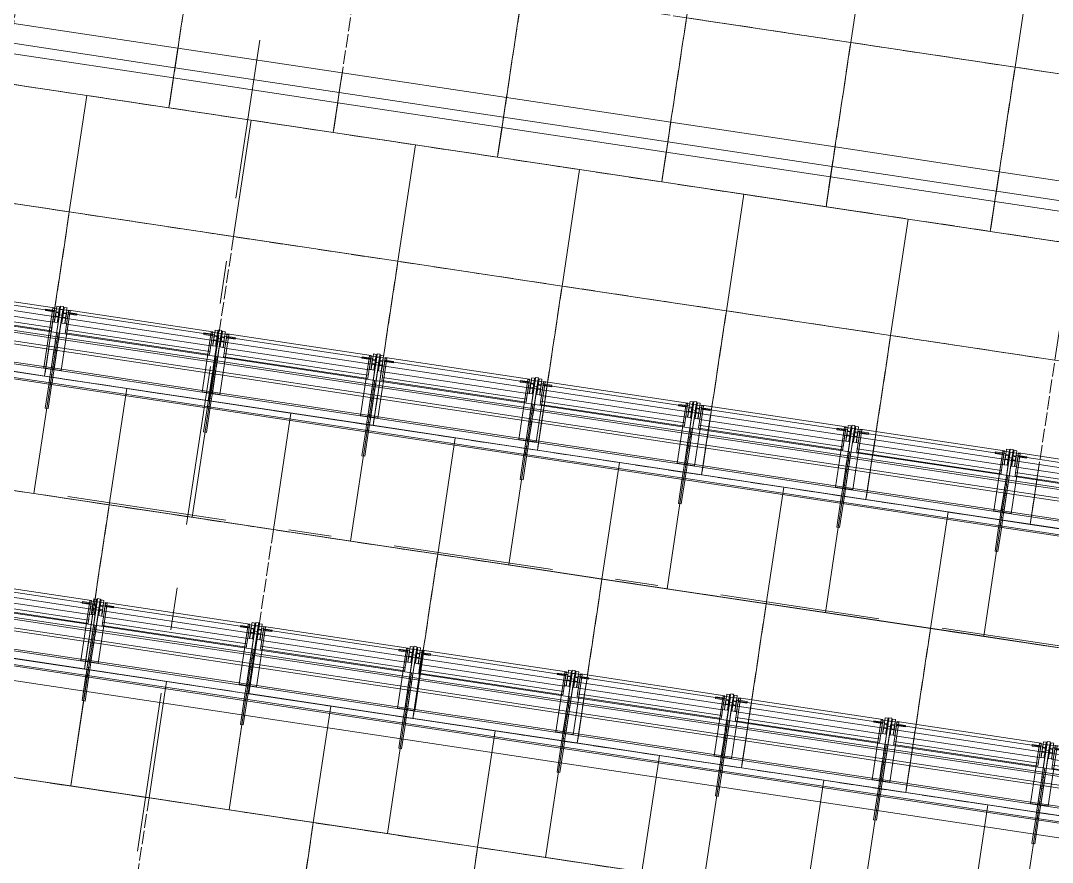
# Model space of a CAD drawing. Header units: millimetres. Extents: x -50172 to 90294, y -80883 to 25069.
# Drawn here: x -29832 to -26417, y -64301 to -61513 of the extents above; entities that cross this region are included whole.
import ezdxf
from ezdxf.enums import TextEntityAlignment as Align

# ---------------------------------------------------------------- set-up
doc = ezdxf.new("R2010")
doc.units = ezdxf.units.MM
doc.header["$MEASUREMENT"] = 0
doc.linetypes.add('Double Dashed', pattern=[1093.611073, 529.166651, -211.666656, 141.111112, -211.666656])
doc.linetypes.add('Hidden Line', pattern=[55, 45, -10])
for name, color, linetype in [('A-25-M_Wall_Ext', 7, 'Continuous'), ('New_A-05-M_Gross_Int_Plant', 7, 'Continuous'), ('New_A-15-MG_Structural_Grid_Phase_2', 7, 'Continuous'), ('New_A-20-M_Floor_Slab', 7, 'Continuous'), ('New_A-35-M_FFE_Fixed', 7, 'Continuous')]:
    doc.layers.add(name, color=color, linetype=linetype)
for name, color, linetype, lineweight in [('A-25-M_Wall_Ext_Pen_No__1', 7, 'Continuous', 13), ('New_A-20-M_Floor_Slab_Pen_No__89', 8, 'Continuous', 20), ('New_A-35-M_FFE_Fixed_Pen_No__1', 7, 'Continuous', 13), ('New_A-35-M_FFE_Fixed_Pen_No__101', 252, 'Continuous', 15), ('New_A-95-P_Drawing_Pen_No__1', 7, 'Continuous', 13), ('New_ArchiCAD Zone Stamps_Pen_No__6', 7, 'Continuous', 35)]:
    doc.layers.add(name, color=color, linetype=linetype, lineweight=lineweight)
for name, color, linetype, lineweight, true_color in [('A-25-M_Wall_Ext_Pen_No__107', 7, 'Continuous', 15, 0xa6a6a6), ('New_A-05-M_Gross_Int_Plant_Pen_No__74', 7, 'Continuous', 20, 0x606060), ('New_A-15-MG_Structural_Grid_Phase_2_Pen_No__222', 7, 'Continuous', 13, 0x65af33), ('New_A-35-M_FFE_Fixed_Pen_No__102', 7, 'Continuous', 15, 0xcccccc)]:
    doc.layers.add(name, color=color, linetype=linetype, lineweight=lineweight, true_color=true_color)
doc.styles.add('GENERATED_STYLE_1', font='')
doc.styles.add('GENERATED_STYLE_3', font='')
doc.styles.add('GENERATED_STYLE_4', font='')
doc.styles.get('GENERATED_STYLE_1').set_extended_font_data('Arial', bold=True)
doc.styles.get('GENERATED_STYLE_3').set_extended_font_data('Arial')
doc.styles.get('GENERATED_STYLE_4').set_extended_font_data('Swis721 BT')
pattern_1 = [(60, (0, 0), (-43.30127, 25), []), (120, (0, 0), (43.30127, 25), [])]

# ---------------------------------------------------------------- blocks, each defined once
blk = doc.blocks.new('Slab_34_1', base_point=(-25153.8, -63406.8))
at = {"layer": 'New_A-20-M_Floor_Slab_Pen_No__89', "linetype": 'Continuous', "flags": 128}
blk.add_lwpolyline([(-25153.8, -63406.8), (-33281.9, -62183.4), (-33690.9, -63121.2), (-25039, -64423.5)], close=True, dxfattribs=at)
blk = doc.blocks.new('Slab_35_1', base_point=(-25044.6, -64373.8))
at = {"layer": 'New_A-20-M_Floor_Slab_Pen_No__89', "linetype": 'Continuous', "flags": 128}
blk.add_lwpolyline([(-25044.6, -64373.8), (-33670.9, -63075.4), (-34079.9, -64013.3), (-24929.8, -65390.5)], close=True, dxfattribs=at)
blk = doc.blocks.new('VENTS__5_1', base_point=(-30958.5, -71277.4))
at = {"layer": 'New_A-05-M_Gross_Int_Plant_Pen_No__74', "linetype": 'Continuous'}
blk.add_arc((-26782.7, -43787.3), 28124.1, 246.43121, 336.44961, dxfattribs=at)
at = {"layer": 'New_ArchiCAD Zone Stamps_Pen_No__6'}
for tag, height, style, p in [('ROOM_NAME', 250, 'GENERATED_STYLE_1', (-31302.6, -70145.2)), ('zoneNameLine2', 250, 'GENERATED_STYLE_1', (-31491, -70577.3)), ('measuredAreaCode', 200, 'GENERATED_STYLE_3', (-31679.5, -70998)), ('DUMMY_649', 200, 'GENERATED_STYLE_3', (-31372.1, -71132.1)), ('DUMMY_650', 200, 'GENERATED_STYLE_3', (-30882.7, -71345.4)), ('DUMMY_651', 133.3, 'GENERATED_STYLE_3', (-30603.4, -71452))]:
    blk.add_attdef(tag, text='', height=height, rotation=336.4404, dxfattribs=dict(at, style=style)).set_placement(p, align=Align.TOP_LEFT)
blk = doc.blocks.new('Wall_351_1', base_point=(-38294.6, -69816.9))
at = {"layer": 'A-25-M_Wall_Ext_Pen_No__107', "linetype": 'Continuous', "lineweight": 0, "true_color": 0x535353}
for points in [[(-38161.1, -69523.8, 0.417286), (-920.9, -54882.6), (-922.8, -54881.8, -0.417285), (-38160.3, -69522)], [(-38224.1, -69662.2, 0.417299), (-781.4, -54943), (-783.3, -54942.2, -0.417299), (-38223.3, -69660.3)]]:
    blk.add_hatch(color=251, dxfattribs=at).paths.add_polyline_path(points)
at = {"layer": 'A-25-M_Wall_Ext_Pen_No__107', "linetype": 'Continuous'}
h = blk.add_hatch(dxfattribs=at)
h.set_pattern_fill('Plaster_0001', color=256, style=0, pattern_type=2)
h.set_pattern_definition([(201.458, (0, 0), (-63.3617, 161.19955), [0, -100]), (201.458, (-14.85, -98.89), (-63.3617, 161.19955), [0, -100])])
h.paths.add_polyline_path([(-38160.3, -69522, 0.417285), (-922.8, -54881.8), (-936.5, -54875.8, -0.417284), (-38154.1, -69508.4)])
h = blk.add_hatch(dxfattribs=at)
h.set_pattern_fill('Batt_Insulation_0001', color=256, style=0, pattern_type=2)
h.set_pattern_definition(pattern_1)
h.paths.add_polyline_path([(-38273, -69769.5, 0.41731), (-673.1, -54989.8), (-764.9, -54950.1, -0.417301), (-38231.6, -69678.5)])
h = blk.add_hatch(dxfattribs=at)
h.set_pattern_fill('Plywood_0001', color=256, style=0, pattern_type=2)
h.set_pattern_definition([(0, (0, 0), (0, 200), [])])
h.paths.add_polyline_path([(-38231.6, -69678.5, 0.417301), (-764.9, -54950.1), (-781.4, -54943, -0.417299), (-38224.1, -69662.2)])
h = blk.add_hatch(dxfattribs=at)
h.set_pattern_fill('Batt_Insulation_0001', color=256, style=0, pattern_type=2)
h.set_pattern_definition(pattern_1)
h.paths.add_polyline_path([(-38283.4, -69792.3, 0.417312), (-650.2, -54999.7), (-673.1, -54989.8, -0.41731), (-38273, -69769.5)])
blk.add_hatch(color=256, dxfattribs=at).paths.add_polyline_path([(-38294.6, -69816.9, 0.417314), (-625.4, -55010.5), (-650.2, -54999.7, -0.417312), (-38283.4, -69792.3)])
at = {"layer": 'A-25-M_Wall_Ext_Pen_No__1', "linetype": 'Continuous'}
for radius, start, end in [(28147.8, 246.16247, 336.76276), (28145.8, 246.16252, 336.76277), (28130.8, 246.16287, 336.76285), (28317.8, 246.15854, 336.76179), (28299.8, 246.15895, 336.76189), (28297.8, 246.159, 336.7619), (28417.8, 246.15624, 336.76122), (28469.8, 246.15506, 336.76093), (28442.8, 246.15567, 336.76108)]:
    blk.add_arc((-26785.3, -43777.2), radius, start, end, dxfattribs=at)
blk = doc.blocks.new('Standard grid marker_10')
at = {"layer": 'New_A-15-MG_Structural_Grid_Phase_2_Pen_No__222', "linetype": 'Double Dashed'}
blk.add_line((2590.6, 0), (19605, 0), dxfattribs=at)
at = {"layer": 'New_A-15-MG_Structural_Grid_Phase_2_Pen_No__222', "style": 'GENERATED_STYLE_4'}
for tag, p in [('AC_MarkerText_1_0', (-500, 43.4)), ('AC_MarkerText_1_1', (22695.6, 43.4))]:
    blk.add_attdef(tag, text='', height=350, rotation=255.0108, dxfattribs=at).set_placement(p, align=Align.MIDDLE_CENTER)
blk = doc.blocks.new('Standard grid marker_17')
at = {"layer": 'New_A-15-MG_Structural_Grid_Phase_2_Pen_No__222', "linetype": 'Double Dashed'}
for p, q in [((1714.6, 0), (6969.8, 0)), ((6969.8, 0), (8684.4, 0))]:
    blk.add_line(p, q, dxfattribs=at)
blk = doc.blocks.new('Standard grid marker_26')
at = {"layer": 'New_A-15-MG_Structural_Grid_Phase_2_Pen_No__222', "linetype": 'Double Dashed'}
blk.add_arc((0, 0), 27977.6, 0, 90.63597, dxfattribs=at)
at = {"layer": 'New_A-15-MG_Structural_Grid_Phase_2_Pen_No__222', "style": 'GENERATED_STYLE_4'}
blk.add_attdef('AC_MarkerText_1', text='', height=350, rotation=90.3066, dxfattribs=at).set_placement((-1326.2, 28008), align=Align.MIDDLE_CENTER)
blk = doc.blocks.new('Montpelier with surface')
at = {"layer": 'New_A-35-M_FFE_Fixed_Pen_No__1', "linetype": 'Continuous'}
for p, q in [((0, 534.8), (0, 4.8)), ((390, 534.8), (0, 534.8)), ((285, 539.6), (370, 539.6)), ((285, 530), (285, 539.6)), ((285, 530), (370, 530)), ((370, 539.6), (371, 539.6)), ((370, 530), (370, 539.6)), ((370, 4.8), (370, 534.8)), ((370, 534.8), (414.6, 534.8)), ((370, 530), (371, 530)), ((371, 539.6), (397.3, 539.6)), ((371, 530), (371, 539.6)), ((371, 530), (397.3, 530)), ((390, 4.8), (390, 534.8)), ((397.3, 530), (397.3, 539.6)), ((397.3, 539.6), (424.7, 539.6)), ((397.3, 530), (424.7, 530)), ((414.6, 534.8), (415.5, 534.8)), ((414.6, 4.8), (414.6, 534.8)), ((415.5, 534.8), (416.5, 534.8)), ((416, 539.1), (616, 539.1)), ((416, 539.1), (416, 505.4)), ((416.5, 534.8), (417.4, 534.8)), ((417.4, 534.8), (418.3, 534.8)), ((418.3, 534.8), (419, 534.8)), ((419, 534.8), (419.6, 534.8)), ((419.6, 534.8), (420, 534.8)), ((420, 534.8), (420.2, 534.8)), ((420.2, 4.8), (420.2, 534.8)), ((420.2, 534.8), (480, 534.8)), ((424.7, 530), (424.7, 539.6)), ((424.7, 539.6), (470.9, 539.6)), ((424.7, 530), (470.9, 530)), ((470.9, 539.6), (477.4, 539.6)), ((470.9, 530), (470.9, 539.6)), ((470.9, 530), (477.4, 530)), ((477.4, 539.6), (478.6, 539.6)), ((477.4, 530), (477.4, 539.6)), ((477.4, 530), (478.6, 530)), ((478.6, 539.6), (480.7, 539.6)), ((478.6, 530), (480.7, 530)), ((480, 534.8), (482.5, 534.8)), ((480, 4.8), (480, 534.8)), ((480.7, 539.6), (483.7, 539.6)), ((480.7, 530), (483.7, 530)), ((482.5, 534.8), (485.7, 534.8)), ((483.7, 539.6), (487.4, 539.6)), ((483.7, 530), (487.4, 530)), ((485.7, 534.8), (489.5, 534.8)), ((487.4, 539.6), (491.7, 539.6)), ((487.4, 530), (491.7, 530)), ((489.5, 534.8), (493.9, 534.8)), ((491.7, 539.6), (496.6, 539.6)), ((491.7, 530), (496.6, 530)), ((493.9, 534.8), (499, 534.8)), ((496.6, 539.6), (501.7, 539.6)), ((496.6, 530), (501.7, 530)), ((499, 534.8), (504.7, 534.8)), ((501.7, 539.6), (507.1, 539.6)), ((501.7, 530), (507.1, 530)), ((504.7, 534.8), (511, 534.8)), ((507.1, 539.6), (597.9, 539.6)), ((507.1, 530), (507.1, 539.6)), ((507.1, 530), (597.9, 530)), ((511, 534.8), (517.9, 534.8)), ((517.9, 534.8), (525.2, 534.8)), ((517.9, 4.8), (517.9, 534.8)), ((525.2, 534.8), (530.9, 534.8)), ((530.9, 534.8), (535, 534.8)), ((535, 534.8), (537.4, 534.8)), ((537.4, 534.8), (538.2, 534.8)), ((538.2, 4.8), (538.2, 534.8)), ((571.6, 527.1), (573.6, 527.1)), ((571.6, 527.1), (571.6, 517.7)), ((571.6, 517.7), (573.6, 517.7)), ((571.6, 517), (572.4, 517)), ((571.6, 517), (571.6, 511.2)), ((572.4, 517), (574.9, 517)), ((573.6, 527.1), (579.3, 527.1)), ((573.6, 517.7), (579.3, 517.7)), ((574.9, 517), (578.9, 517)), ((578.9, 517), (584, 517)), ((579.3, 527.1), (587.8, 527.1)), ((579.3, 517.7), (587.8, 517.7)), ((584, 517), (590.1, 517)), ((587.8, 527.1), (597.9, 527.1)), ((587.8, 517.7), (597.9, 517.7)), ((589.7, 530.3), (590.2, 530.3)), ((589.7, 530.3), (589.7, 517.7)), ((589.7, 517.7), (590.2, 517.7)), ((590.1, 517), (596.6, 517)), ((590.2, 530.3), (591.7, 530.3)), ((590.2, 517.7), (591.7, 517.7)), ((591.7, 530.3), (594, 530.3)), ((591.7, 517.7), (594, 517.7)), ((592.1, 530.3), (592.7, 530.3)), ((592.1, 530.3), (592.1, 517.7)), ((592.1, 517.7), (592.7, 517.7)), ((592.7, 530.3), (594.2, 530.3)), ((592.7, 517.7), (594.2, 517.7)), ((594, 530.3), (596.7, 530.3)), ((594, 517.7), (596.7, 517.7)), ((594.2, 530.3), (596.5, 530.3)), ((594.2, 517.7), (596.5, 517.7)), ((596.5, 530.3), (599.1, 530.3)), ((596.5, 517.7), (599.1, 517.7)), ((596.6, 517), (603.3, 517)), ((596.7, 530.3), (599.4, 530.3)), ((596.7, 517.7), (599.4, 517.7)), ((597.9, 539.6), (608.1, 539.6)), ((597.9, 530), (597.9, 539.6)), ((597.9, 530), (608.1, 530)), ((597.9, 527.1), (608, 527.1)), ((597.9, 517.7), (608, 517.7)), ((599.1, 530.3), (601.8, 530.3)), ((599.1, 517.7), (601.8, 517.7)), ((599.4, 530.3), (601.6, 530.3)), ((599.4, 517.7), (601.6, 517.7)), ((601.6, 530.3), (603.2, 530.3)), ((601.6, 517.7), (603.2, 517.7)), ((601.8, 530.3), (604.1, 530.3)), ((601.8, 517.7), (604.1, 517.7)), ((603.2, 530.3), (603.7, 530.3)), ((603.2, 517.7), (603.7, 517.7)), ((603.3, 517), (609.5, 517)), ((603.7, 530.3), (603.7, 517.7)), ((604.1, 530.3), (605.6, 530.3)), ((604.1, 517.7), (605.6, 517.7)), ((605.6, 530.3), (606.1, 530.3)), ((605.6, 517.7), (606.1, 517.7)), ((606.1, 530.3), (606.1, 517.7)), ((608, 527.1), (616.5, 527.1)), ((608, 517.7), (616.5, 517.7)), ((608.1, 539.6), (617, 539.6)), ((608.1, 530), (617, 530)), ((609.5, 517), (609.5, 511.2)), ((616, 539.1), (616, 505.4)), ((616.5, 527.1), (622.2, 527.1)), ((616.5, 517.7), (622.2, 517.7)), ((617, 539.6), (623.5, 539.6)), ((617, 530), (623.5, 530)), ((622.2, 527.1), (624.2, 527.1)), ((622.2, 517.7), (624.2, 517.7)), ((623.5, 539.6), (626.7, 539.6)), ((623.5, 530), (626.7, 530)), ((624.2, 527.1), (624.2, 517.7)), ((626.7, 530), (626.7, 539.6)), ((416, 505.4), (616, 505.4)), ((541.1, 28.4), (541.1, 511.2)), ((541.1, 511.2), (541.7, 511.2)), ((541.7, 511.2), (543.1, 511.2)), ((543.1, 511.2), (545.3, 511.2)), ((545.3, 511.2), (548.1, 511.2)), ((548.1, 511.2), (551.8, 511.2)), ((551.8, 511.2), (552.7, 511.2)), ((551.8, 28.4), (551.8, 511.2)), ((552.7, 511.2), (554.3, 511.2)), ((554.3, 511.2), (556.3, 511.2)), ((556.3, 511.2), (558.8, 511.2)), ((558.8, 511.2), (561.5, 511.2)), ((561.5, 511.2), (564.4, 511.2)), ((564.4, 511.2), (567.4, 511.2)), ((567.4, 511.2), (570.4, 511.2)), ((570.4, 511.2), (607, 511.2)), ((570.4, 28.4), (570.4, 511.2)), ((571.6, 511.2), (572.4, 511.2)), ((572.4, 511.2), (574.9, 511.2)), ((574.9, 511.2), (578.9, 511.2)), ((578.9, 511.2), (584, 511.2)), ((584, 511.2), (590.1, 511.2)), ((590.1, 511.2), (596.6, 511.2)), ((596.6, 511.2), (603.3, 511.2)), ((603.3, 511.2), (609.5, 511.2)), ((604.5, 511.2), (604.5, 482.3)), ((604.5, 511.2), (609.5, 511.2)), ((604.5, 482.3), (609.5, 482.3)), ((607, 511.2), (609.5, 511.2)), ((607, 28.4), (607, 511.2)), ((609.5, 511.2), (611.9, 511.2)), ((609.5, 511.2), (609.5, 482.3)), ((611.9, 511.2), (613.9, 511.2)), ((613.9, 511.2), (615.5, 511.2)), ((615.5, 511.2), (616.8, 511.2)), ((616.8, 511.2), (617.6, 511.2)), ((617.6, 511.2), (617.9, 511.2)), ((617.9, 28.4), (617.9, 511.2)), ((604.5, 28.4), (604.5, 57.3)), ((604.5, 57.3), (609.5, 57.3)), ((609.5, 28.4), (609.5, 57.3)), ((0, 4.8), (390, 4.8)), ((285, 9.6), (370, 9.6)), ((285, 0), (285, 9.6)), ((370, 9.6), (371, 9.6)), ((370, 0), (370, 9.6)), ((370, 4.8), (414.6, 4.8)), ((371, 9.6), (397.3, 9.6)), ((371, 0), (371, 9.6)), ((397.3, 9.6), (424.7, 9.6)), ((397.3, 0), (397.3, 9.6)), ((414.6, 4.8), (415.5, 4.8)), ((415.5, 4.8), (416.5, 4.8)), ((416, 0), (416, 33.7)), ((416, 33.7), (616, 33.7)), ((416.5, 4.8), (417.4, 4.8)), ((417.4, 4.8), (418.3, 4.8)), ((418.3, 4.8), (419, 4.8)), ((419, 4.8), (419.6, 4.8)), ((419.6, 4.8), (420, 4.8)), ((420, 4.8), (420.2, 4.8)), ((420.2, 4.8), (480, 4.8)), ((424.7, 9.6), (470.9, 9.6)), ((424.7, 0), (424.7, 9.6)), ((470.9, 9.6), (477.4, 9.6)), ((470.9, 0), (470.9, 9.6)), ((477.4, 9.6), (478.6, 9.6)), ((477.4, 0), (477.4, 9.6)), ((478.6, 9.6), (480.7, 9.6)), ((480, 4.8), (482.5, 4.8)), ((480.7, 9.6), (483.7, 9.6)), ((482.5, 4.8), (485.7, 4.8)), ((483.7, 9.6), (487.4, 9.6)), ((485.7, 4.8), (489.5, 4.8)), ((487.4, 9.6), (491.7, 9.6)), ((489.5, 4.8), (493.9, 4.8)), ((491.7, 9.6), (496.6, 9.6)), ((493.9, 4.8), (499, 4.8)), ((496.6, 9.6), (501.7, 9.6)), ((499, 4.8), (504.7, 4.8)), ((501.7, 9.6), (507.1, 9.6)), ((504.7, 4.8), (511, 4.8)), ((507.1, 9.6), (597.9, 9.6)), ((507.1, 0), (507.1, 9.6)), ((511, 4.8), (517.9, 4.8)), ((517.9, 4.8), (525.2, 4.8)), ((525.2, 4.8), (530.9, 4.8)), ((530.9, 4.8), (535, 4.8)), ((535, 4.8), (537.4, 4.8)), ((537.4, 4.8), (538.2, 4.8)), ((541.1, 28.4), (541.7, 28.4)), ((541.7, 28.4), (543.1, 28.4)), ((543.1, 28.4), (545.3, 28.4)), ((545.3, 28.4), (548.1, 28.4)), ((548.1, 28.4), (551.8, 28.4)), ((551.8, 28.4), (552.7, 28.4)), ((552.7, 28.4), (554.3, 28.4)), ((554.3, 28.4), (556.3, 28.4)), ((556.3, 28.4), (558.8, 28.4)), ((558.8, 28.4), (561.5, 28.4)), ((561.5, 28.4), (564.4, 28.4)), ((564.4, 28.4), (567.4, 28.4)), ((567.4, 28.4), (570.4, 28.4)), ((570.4, 28.4), (607, 28.4)), ((571.6, 22.6), (571.6, 28.4)), ((571.6, 28.4), (572.4, 28.4)), ((571.6, 22.6), (572.4, 22.6)), ((571.6, 21.9), (573.6, 21.9)), ((571.6, 12.5), (571.6, 21.9)), ((571.6, 12.5), (573.6, 12.5)), ((572.4, 28.4), (574.9, 28.4)), ((572.4, 22.6), (574.9, 22.6)), ((573.6, 21.9), (579.3, 21.9)), ((573.6, 12.5), (579.3, 12.5)), ((574.9, 28.4), (578.9, 28.4)), ((574.9, 22.6), (578.9, 22.6)), ((578.9, 28.4), (584, 28.4)), ((578.9, 22.6), (584, 22.6)), ((579.3, 21.9), (587.8, 21.9)), ((579.3, 12.5), (587.8, 12.5)), ((584, 28.4), (590.1, 28.4)), ((584, 22.6), (590.1, 22.6)), ((587.8, 21.9), (597.9, 21.9)), ((587.8, 12.5), (597.9, 12.5)), ((589.7, 9.3), (589.7, 21.9)), ((589.7, 21.9), (590.2, 21.9)), ((589.7, 9.3), (590.2, 9.3)), ((590.1, 28.4), (596.6, 28.4)), ((590.1, 22.6), (596.6, 22.6)), ((590.2, 21.9), (591.7, 21.9)), ((590.2, 9.3), (591.7, 9.3)), ((591.7, 21.9), (594, 21.9)), ((591.7, 9.3), (594, 9.3)), ((592.1, 9.3), (592.1, 21.9)), ((592.1, 21.9), (592.7, 21.9)), ((592.1, 9.3), (592.7, 9.3)), ((592.7, 21.9), (594.2, 21.9)), ((592.7, 9.3), (594.2, 9.3)), ((594, 21.9), (596.7, 21.9)), ((594, 9.3), (596.7, 9.3)), ((594.2, 21.9), (596.5, 21.9)), ((594.2, 9.3), (596.5, 9.3)), ((596.5, 21.9), (599.1, 21.9)), ((596.5, 9.3), (599.1, 9.3)), ((596.6, 28.4), (603.3, 28.4)), ((596.6, 22.6), (603.3, 22.6)), ((596.7, 21.9), (599.4, 21.9)), ((596.7, 9.3), (599.4, 9.3)), ((597.9, 21.9), (608, 21.9)), ((597.9, 12.5), (608, 12.5)), ((597.9, 9.6), (608.1, 9.6)), ((597.9, 0), (597.9, 9.6)), ((599.1, 21.9), (601.8, 21.9)), ((599.1, 9.3), (601.8, 9.3)), ((599.4, 21.9), (601.6, 21.9)), ((599.4, 9.3), (601.6, 9.3)), ((601.6, 21.9), (603.2, 21.9)), ((601.6, 9.3), (603.2, 9.3)), ((601.8, 21.9), (604.1, 21.9)), ((601.8, 9.3), (604.1, 9.3)), ((603.2, 21.9), (603.7, 21.9)), ((603.2, 9.3), (603.7, 9.3)), ((603.3, 28.4), (609.5, 28.4)), ((603.3, 22.6), (609.5, 22.6)), ((603.7, 9.3), (603.7, 21.9)), ((604.1, 21.9), (605.6, 21.9)), ((604.1, 9.3), (605.6, 9.3)), ((604.5, 28.4), (609.5, 28.4)), ((605.6, 21.9), (606.1, 21.9)), ((605.6, 9.3), (606.1, 9.3)), ((606.1, 9.3), (606.1, 21.9)), ((607, 28.4), (609.5, 28.4)), ((608, 21.9), (616.5, 21.9)), ((608, 12.5), (616.5, 12.5)), ((608.1, 9.6), (617, 9.6)), ((609.5, 22.6), (609.5, 28.4)), ((609.5, 28.4), (611.9, 28.4)), ((611.9, 28.4), (613.9, 28.4)), ((613.9, 28.4), (615.5, 28.4)), ((615.5, 28.4), (616.8, 28.4)), ((616, 0), (616, 33.7)), ((616.5, 21.9), (622.2, 21.9)), ((616.5, 12.5), (622.2, 12.5)), ((616.8, 28.4), (617.6, 28.4)), ((617, 9.6), (623.5, 9.6)), ((617.6, 28.4), (617.9, 28.4)), ((622.2, 21.9), (624.2, 21.9)), ((622.2, 12.5), (624.2, 12.5)), ((623.5, 9.6), (626.7, 9.6)), ((624.2, 12.5), (624.2, 21.9)), ((626.7, 0), (626.7, 9.6)), ((285, 0), (370, 0)), ((370, 0), (371, 0)), ((371, 0), (397.3, 0)), ((397.3, 0), (424.7, 0)), ((416, 0), (616, 0)), ((424.7, 0), (470.9, 0)), ((470.9, 0), (477.4, 0)), ((477.4, 0), (478.6, 0)), ((478.6, 0), (480.7, 0)), ((480.7, 0), (483.7, 0)), ((483.7, 0), (487.4, 0)), ((487.4, 0), (491.7, 0)), ((491.7, 0), (496.6, 0)), ((496.6, 0), (501.7, 0)), ((501.7, 0), (507.1, 0)), ((507.1, 0), (597.9, 0)), ((597.9, 0), (608.1, 0)), ((608.1, 0), (617, 0)), ((617, 0), (623.5, 0)), ((623.5, 0), (626.7, 0))]:
    blk.add_line(p, q, dxfattribs=at)

msp = doc.modelspace()

# ---------------------------------------------------------------- linework, layer by layer
at = {"layer": 'New_A-35-M_FFE_Fixed_Pen_No__1', "linetype": 'Continuous', "flags": 128}
for points in [[(-30025.1, -62649.3), (-29481.3, -62731.1), (-29539.3, -63116.8), (-30083.2, -63034.9)], [(-29481.3, -62731.1), (-28937.4, -62813), (-28995.4, -63198.7), (-29539.3, -63116.8)], [(-28393.5, -62894.9), (-28937.4, -62813), (-28995.4, -63198.7), (-28451.6, -63280.5)], [(-27849.7, -62976.7), (-28393.5, -62894.9), (-28451.6, -63280.5), (-27907.7, -63362.4)], [(-27305.8, -63058.6), (-27849.7, -62976.7), (-27907.7, -63362.4), (-27363.8, -63444.2)], [(-26761.9, -63140.4), (-27305.8, -63058.6), (-27363.8, -63444.2), (-26820, -63526.1)], [(-26218, -63222.3), (-26761.9, -63140.4), (-26820, -63526.1), (-26276.1, -63608)], [(-30165.1, -63578.8), (-29621.2, -63660.7), (-29591.4, -63462.9), (-30135.3, -63381)], [(-30145, -63445.9), (-30135.3, -63381), (-29591.4, -63462.9), (-29601.2, -63527.7)], [(-29621.2, -63660.7), (-29077.3, -63742.5), (-29047.5, -63544.8), (-29591.4, -63462.9)], [(-29601.2, -63527.7), (-29591.4, -63462.9), (-29047.5, -63544.8), (-29057.3, -63609.6)], [(-30165.1, -63578.8), (-30150.2, -63479.9), (-29606.3, -63561.8), (-29621.2, -63660.7)], [(-29621.2, -63660.7), (-29606.3, -63561.8), (-29062.4, -63643.6), (-29077.3, -63742.5)], [(-28533.4, -63824.4), (-29077.3, -63742.5), (-29047.5, -63544.8), (-28503.7, -63626.6)], [(-28513.4, -63691.5), (-28503.7, -63626.6), (-29047.5, -63544.8), (-29057.3, -63609.6)], [(-29893.1, -63619.7), (-29349.2, -63701.6), (-29407.3, -64087.3), (-29951.2, -64005.4)], [(-27989.6, -63906.3), (-28533.4, -63824.4), (-28503.7, -63626.6), (-27959.8, -63708.5)], [(-27969.5, -63773.3), (-27959.8, -63708.5), (-28503.7, -63626.6), (-28513.4, -63691.5)], [(-28533.4, -63824.4), (-28518.5, -63725.5), (-29062.4, -63643.6), (-29077.3, -63742.5)], [(-28805.4, -63783.5), (-29349.2, -63701.6), (-29407.3, -64087.3), (-28863.4, -64169.1)], [(-27989.6, -63906.3), (-27974.7, -63807.4), (-28518.5, -63725.5), (-28533.4, -63824.4)], [(-27445.7, -63988.1), (-27989.6, -63906.3), (-27959.8, -63708.5), (-27415.9, -63790.3)], [(-27425.7, -63855.2), (-27415.9, -63790.3), (-27959.8, -63708.5), (-27969.5, -63773.3)], [(-28261.5, -63865.3), (-28805.4, -63783.5), (-28863.4, -64169.1), (-28319.5, -64251)], [(-27445.7, -63988.1), (-27430.8, -63889.2), (-27974.7, -63807.4), (-27989.6, -63906.3)], [(-26901.8, -64070), (-27445.7, -63988.1), (-27415.9, -63790.3), (-26872, -63872.2)], [(-26881.8, -63937), (-26872, -63872.2), (-27415.9, -63790.3), (-27425.7, -63855.2)], [(-27717.6, -63947.2), (-28261.5, -63865.3), (-28319.5, -64251), (-27775.7, -64332.8)], [(-26357.9, -64151.8), (-26901.8, -64070), (-26872, -63872.2), (-26328.2, -63954.1)], [(-26337.9, -64018.9), (-26328.2, -63954.1), (-26872, -63872.2), (-26881.8, -63937)], [(-26901.8, -64070), (-26886.9, -63971.1), (-27430.8, -63889.2), (-27445.7, -63988.1)], [(-27173.7, -64029), (-27717.6, -63947.2), (-27775.7, -64332.8), (-27231.8, -64414.7)], [(-26357.9, -64151.8), (-26343.1, -64053), (-26886.9, -63971.1), (-26901.8, -64070)], [(-26629.9, -64110.9), (-27173.7, -64029), (-27231.8, -64414.7), (-26687.9, -64496.6)], [(-26629.9, -64110.9), (-26086, -64192.8), (-26144, -64578.4), (-26687.9, -64496.6)]]:
    msp.add_lwpolyline(points, close=True, dxfattribs=at)
at = {"layer": 'New_A-35-M_FFE_Fixed_Pen_No__101', "linetype": 'Hidden Line', "flags": 128}
for points in [[(-30165.1, -63578.8), (-30083.2, -63034.9), (-29539.3, -63116.8), (-29621.2, -63660.7)], [(-29621.2, -63660.7), (-29539.3, -63116.8), (-28995.4, -63198.7), (-29077.3, -63742.5)], [(-28533.4, -63824.4), (-28451.6, -63280.5), (-28995.4, -63198.7), (-29077.3, -63742.5)], [(-27989.6, -63906.3), (-27907.7, -63362.4), (-28451.6, -63280.5), (-28533.4, -63824.4)], [(-27445.7, -63988.1), (-27363.8, -63444.2), (-27907.7, -63362.4), (-27989.6, -63906.3)], [(-26901.8, -64070), (-26820, -63526.1), (-27363.8, -63444.2), (-27445.7, -63988.1)], [(-26357.9, -64151.8), (-26276.1, -63608), (-26820, -63526.1), (-26901.8, -64070)], [(-30033, -64549.3), (-29951.2, -64005.4), (-29407.3, -64087.3), (-29489.2, -64631.1)], [(-28945.3, -64713), (-28863.4, -64169.1), (-29407.3, -64087.3), (-29489.2, -64631.1)], [(-28401.4, -64794.9), (-28319.5, -64251), (-28863.4, -64169.1), (-28945.3, -64713)], [(-27857.5, -64876.7), (-27775.7, -64332.8), (-28319.5, -64251), (-28401.4, -64794.9)]]:
    msp.add_lwpolyline(points, close=True, dxfattribs=at)
at = {"layer": 'New_A-35-M_FFE_Fixed_Pen_No__102', "linetype": 'Continuous', "flags": 128}
for points in [[(-27026, -61199.5), (-27569.8, -61117.7), (-27627.9, -61503.3), (-27084, -61585.2)], [(-26482.1, -61281.4), (-27026, -61199.5), (-27084, -61585.2), (-26540.1, -61667)], [(-25938.2, -61363.3), (-26482.1, -61281.4), (-26540.1, -61667), (-25996.3, -61748.9)], [(-29885.2, -61719.8), (-29341.4, -61801.6), (-29311.6, -61603.8), (-29855.5, -61522)], [(-29865.2, -61586.8), (-29855.5, -61522), (-29311.6, -61603.8), (-29321.4, -61668.7)], [(-29885.2, -61719.8), (-29870.4, -61620.9), (-29326.5, -61702.7), (-29341.4, -61801.6)], [(-29341.4, -61801.6), (-28797.5, -61883.5), (-28767.7, -61685.7), (-29311.6, -61603.8)], [(-29321.4, -61668.7), (-29311.6, -61603.8), (-28767.7, -61685.7), (-28777.5, -61750.5)], [(-30157.2, -61678.8), (-29613.3, -61760.7), (-29671.3, -62146.3), (-30215.2, -62064.5)], [(-28253.6, -61965.3), (-28797.5, -61883.5), (-28767.7, -61685.7), (-28223.9, -61767.6)], [(-28233.6, -61832.4), (-28223.9, -61767.6), (-28767.7, -61685.7), (-28777.5, -61750.5)], [(-29341.4, -61801.6), (-29326.5, -61702.7), (-28782.6, -61784.6), (-28797.5, -61883.5)], [(-29613.3, -61760.7), (-29069.4, -61842.5), (-29127.5, -62228.2), (-29671.3, -62146.3)], [(-28253.6, -61965.3), (-28238.7, -61866.5), (-28782.6, -61784.6), (-28797.5, -61883.5)], [(-27709.7, -62047.2), (-28253.6, -61965.3), (-28223.9, -61767.6), (-27680, -61849.4)], [(-27689.7, -61914.3), (-27680, -61849.4), (-28223.9, -61767.6), (-28233.6, -61832.4)], [(-28525.6, -61924.4), (-29069.4, -61842.5), (-29127.5, -62228.2), (-28583.6, -62310.1)], [(-27165.9, -62129.1), (-27709.7, -62047.2), (-27680, -61849.4), (-27136.1, -61931.3)], [(-27145.9, -61996.1), (-27136.1, -61931.3), (-27680, -61849.4), (-27689.7, -61914.3)], [(-27709.7, -62047.2), (-27694.9, -61948.3), (-28238.7, -61866.5), (-28253.6, -61965.3)], [(-27981.7, -62006.3), (-28525.6, -61924.4), (-28583.6, -62310.1), (-28039.7, -62391.9)], [(-27165.9, -62129.1), (-27151, -62030.2), (-27694.9, -61948.3), (-27709.7, -62047.2)], [(-26622, -62210.9), (-27165.9, -62129.1), (-27136.1, -61931.3), (-26592.2, -62013.1)], [(-26602, -62078), (-26592.2, -62013.1), (-27136.1, -61931.3), (-27145.9, -61996.1)], [(-27437.8, -62088.1), (-27981.7, -62006.3), (-28039.7, -62391.9), (-27495.9, -62473.8)], [(-26622, -62210.9), (-26607.1, -62112), (-27151, -62030.2), (-27165.9, -62129.1)], [(-26078.1, -62292.8), (-26622, -62210.9), (-26592.2, -62013.1), (-26048.4, -62095)], [(-26058.1, -62159.8), (-26048.4, -62095), (-26592.2, -62013.1), (-26602, -62078)], [(-26893.9, -62170), (-27437.8, -62088.1), (-27495.9, -62473.8), (-26952, -62555.6)], [(-26078.1, -62292.8), (-26063.2, -62193.9), (-26607.1, -62112), (-26622, -62210.9)], [(-26350.1, -62251.8), (-26893.9, -62170), (-26952, -62555.6), (-26408.1, -62637.5)], [(-30297.1, -62608.4), (-29753.2, -62690.2), (-29723.4, -62492.4), (-30267.3, -62410.6)], [(-30277.1, -62475.4), (-30267.3, -62410.6), (-29723.4, -62492.4), (-29733.2, -62557.3)], [(-30297.1, -62608.4), (-30282.2, -62509.5), (-29738.3, -62591.3), (-29753.2, -62690.2)], [(-29753.2, -62690.2), (-29209.3, -62772.1), (-29179.6, -62574.3), (-29723.4, -62492.4)], [(-29733.2, -62557.3), (-29723.4, -62492.4), (-29179.6, -62574.3), (-29189.3, -62639.1)], [(-28665.5, -62853.9), (-29209.3, -62772.1), (-29179.6, -62574.3), (-28635.7, -62656.2)], [(-28645.5, -62721), (-28635.7, -62656.2), (-29179.6, -62574.3), (-29189.3, -62639.1)], [(-29753.2, -62690.2), (-29738.3, -62591.3), (-29194.5, -62673.2), (-29209.3, -62772.1)], [(-28665.5, -62853.9), (-28650.6, -62755), (-29194.5, -62673.2), (-29209.3, -62772.1)], [(-28121.6, -62935.8), (-28665.5, -62853.9), (-28635.7, -62656.2), (-28091.8, -62738)], [(-28101.6, -62802.9), (-28091.8, -62738), (-28635.7, -62656.2), (-28645.5, -62721)], [(-27577.7, -63017.7), (-28121.6, -62935.8), (-28091.8, -62738), (-27547.9, -62819.9)], [(-27557.7, -62884.7), (-27547.9, -62819.9), (-28091.8, -62738), (-28101.6, -62802.9)], [(-28121.6, -62935.8), (-28106.7, -62836.9), (-28650.6, -62755), (-28665.5, -62853.9)], [(-27577.7, -63017.7), (-27562.8, -62918.8), (-28106.7, -62836.9), (-28121.6, -62935.8)], [(-27033.8, -63099.5), (-27577.7, -63017.7), (-27547.9, -62819.9), (-27004.1, -62901.7)], [(-27013.8, -62966.6), (-27004.1, -62901.7), (-27547.9, -62819.9), (-27557.7, -62884.7)], [(-27033.8, -63099.5), (-27019, -63000.6), (-27562.8, -62918.8), (-27577.7, -63017.7)], [(-26490, -63181.4), (-27033.8, -63099.5), (-27004.1, -62901.7), (-26460.2, -62983.6)], [(-26470, -63048.4), (-26460.2, -62983.6), (-27004.1, -62901.7), (-27013.8, -62966.6)], [(-26490, -63181.4), (-25946.1, -63263.2), (-25916.3, -63065.5), (-26460.2, -62983.6)], [(-26470, -63048.4), (-26460.2, -62983.6), (-25916.3, -63065.5), (-25926.1, -63130.3)], [(-26490, -63181.4), (-26475.1, -63082.5), (-27019, -63000.6), (-27033.8, -63099.5)], [(-26490, -63181.4), (-26475.1, -63082.5), (-25931.2, -63164.4), (-25946.1, -63263.2)]]:
    msp.add_lwpolyline(points, close=True, dxfattribs=at)
at = {"layer": 'New_A-35-M_FFE_Fixed_Pen_No__102', "linetype": 'Hidden Line', "flags": 128}
for points in [[(-29885.2, -61719.8), (-29803.4, -61175.9), (-29259.5, -61257.7), (-29341.4, -61801.6)], [(-29341.4, -61801.6), (-29259.5, -61257.7), (-28715.6, -61339.6), (-28797.5, -61883.5)], [(-28253.6, -61965.3), (-28171.8, -61421.5), (-28715.6, -61339.6), (-28797.5, -61883.5)], [(-27709.7, -62047.2), (-27627.9, -61503.3), (-28171.8, -61421.5), (-28253.6, -61965.3)], [(-27165.9, -62129.1), (-27084, -61585.2), (-27627.9, -61503.3), (-27709.7, -62047.2)], [(-26622, -62210.9), (-26540.1, -61667), (-27084, -61585.2), (-27165.9, -62129.1)], [(-26078.1, -62292.8), (-25996.3, -61748.9), (-26540.1, -61667), (-26622, -62210.9)], [(-30297.1, -62608.4), (-30215.2, -62064.5), (-29671.3, -62146.3), (-29753.2, -62690.2)], [(-29753.2, -62690.2), (-29671.3, -62146.3), (-29127.5, -62228.2), (-29209.3, -62772.1)], [(-28665.5, -62853.9), (-28583.6, -62310.1), (-29127.5, -62228.2), (-29209.3, -62772.1)], [(-28121.6, -62935.8), (-28039.7, -62391.9), (-28583.6, -62310.1), (-28665.5, -62853.9)], [(-27577.7, -63017.7), (-27495.9, -62473.8), (-28039.7, -62391.9), (-28121.6, -62935.8)], [(-27033.8, -63099.5), (-26952, -62555.6), (-27495.9, -62473.8), (-27577.7, -63017.7)], [(-26490, -63181.4), (-26408.1, -62637.5), (-26952, -62555.6), (-27033.8, -63099.5)], [(-26490, -63181.4), (-26408.1, -62637.5), (-25864.2, -62719.4), (-25946.1, -63263.2)]]:
    msp.add_lwpolyline(points, close=True, dxfattribs=at)
at = {"layer": 'New_A-95-P_Drawing_Pen_No__1', "linetype": 'Continuous'}
msp.add_arc((-26783.5, -43782), 28261, 246.82787, 336.44041, dxfattribs=at)

# ---------------------------------------------------------------- block references
at = {"layer": 'A-25-M_Wall_Ext', "color": 250, "lineweight": 50, "true_color": 0x2a2a2a}
msp.add_blockref('Wall_351_1', (-38294.6, -69816.9), dxfattribs=at)
at = {"layer": 'New_A-05-M_Gross_Int_Plant', "linetype": 'Continuous'}
msp.add_blockref('VENTS__5_1', (-30958.5, -71277.4), dxfattribs=at)
at = {"layer": 'New_A-15-MG_Structural_Grid_Phase_2', "color": 8, "linetype": 'Continuous', "lineweight": 15, "zscale": 1000}
for name, p, rotation in [('Standard grid marker_26', (-26783.5, -43781.2), 246.1337837427074), ('Standard grid marker_10', (-30646.7, -72232.1), 81.4296153646693), ('Standard grid marker_17', (-33534.9, -62507.7), 351.4296153646693)]:
    msp.add_blockref(name, p, dxfattribs=dict(at, rotation=rotation))
at = {"layer": 'New_A-20-M_Floor_Slab', "color": 8, "linetype": 'Continuous', "lineweight": 20}
for name, p in [('Slab_34_1', (-25153.8, -63406.8)), ('Slab_35_1', (-25044.6, -64373.8))]:
    msp.add_blockref(name, p, dxfattribs=at)
at = {"layer": 'New_A-35-M_FFE_Fixed', "color": 251, "linetype": 'Continuous', "lineweight": 20, "true_color": 0x606060, "xscale": -1, "zscale": 1000, "rotation": 261.4404118616073}
for p in [(-30317.4, -62999.3), (-29793.3, -63078.2), (-30195.2, -63968.3)]:
    msp.add_blockref('Montpelier with surface', p, dxfattribs=at)
at = {"layer": 'New_A-35-M_FFE_Fixed', "color": 251, "linetype": 'Continuous', "lineweight": 20, "true_color": 0x606060, "zscale": 1000, "rotation": 81.44041186156946}
for p in [(-28735.6, -63237.4), (-28211.5, -63316.2), (-27687.4, -63395.1), (-27163.3, -63474), (-26639.2, -63552.9), (-26115.1, -63631.8), (-29137.6, -64127.5), (-28613.5, -64206.3), (-28089.4, -64285.2), (-27565.3, -64364.1), (-27041.2, -64443), (-26517.1, -64521.9), (-25993, -64600.8)]:
    msp.add_blockref('Montpelier with surface', p, dxfattribs=at)

doc.saveas('drawing.dxf')
